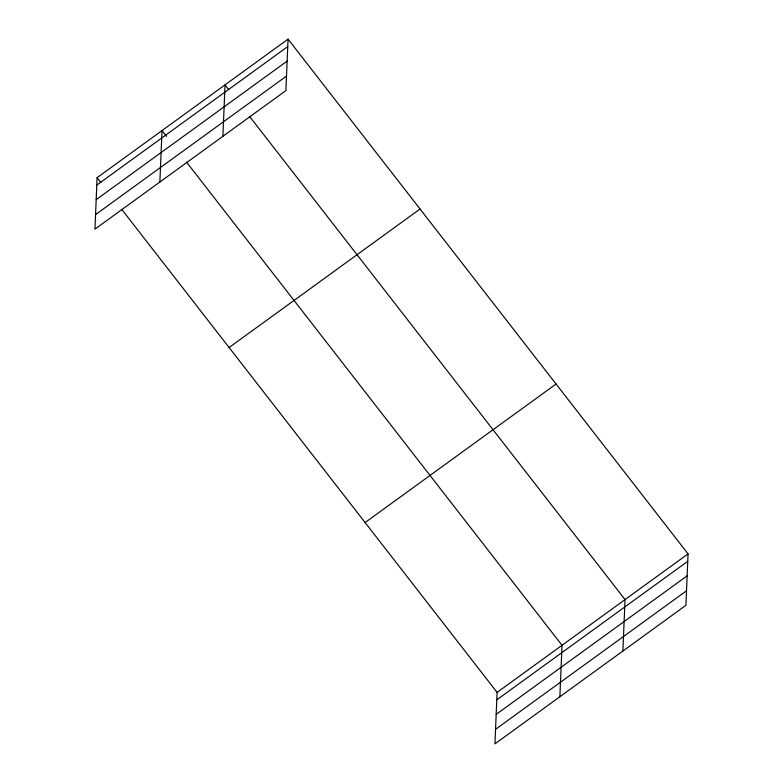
<?xml version="1.0" encoding="UTF-8"?>
<svg xmlns="http://www.w3.org/2000/svg" width="783" height="783" viewBox="0 0 783 783"><rect width="100%" height="100%" fill="white"/><g stroke="black" fill="none" stroke-linecap="round" stroke-linejoin="round"><path stroke-width="1.17" d="M97.102 177.663L94.949 229.116L285.903 90.603L288.056 39.15L97.102 177.663L100.831 182.459M159.869 182.018L162.032 130.565L166.505 136.33M222.891 136.311L225.044 84.858L228.773 89.653M121.717 209.335L497.097 692.397L494.944 743.85L685.898 605.337L688.051 553.884L288.056 39.15M559.865 696.753L562.028 645.3L186.638 162.238M622.886 651.045L625.04 599.592L249.65 116.53M96.789 185.111L287.743 46.598M96.182 199.636L287.136 61.123M95.555 214.591L286.509 76.078M229.106 347.525L420.06 209.012M365.103 522.535L556.057 384.022M497.097 692.397L688.051 553.884M496.784 699.845L687.738 561.333M496.177 714.37L687.131 575.857M495.551 729.325L686.505 590.813"/></g></svg>
